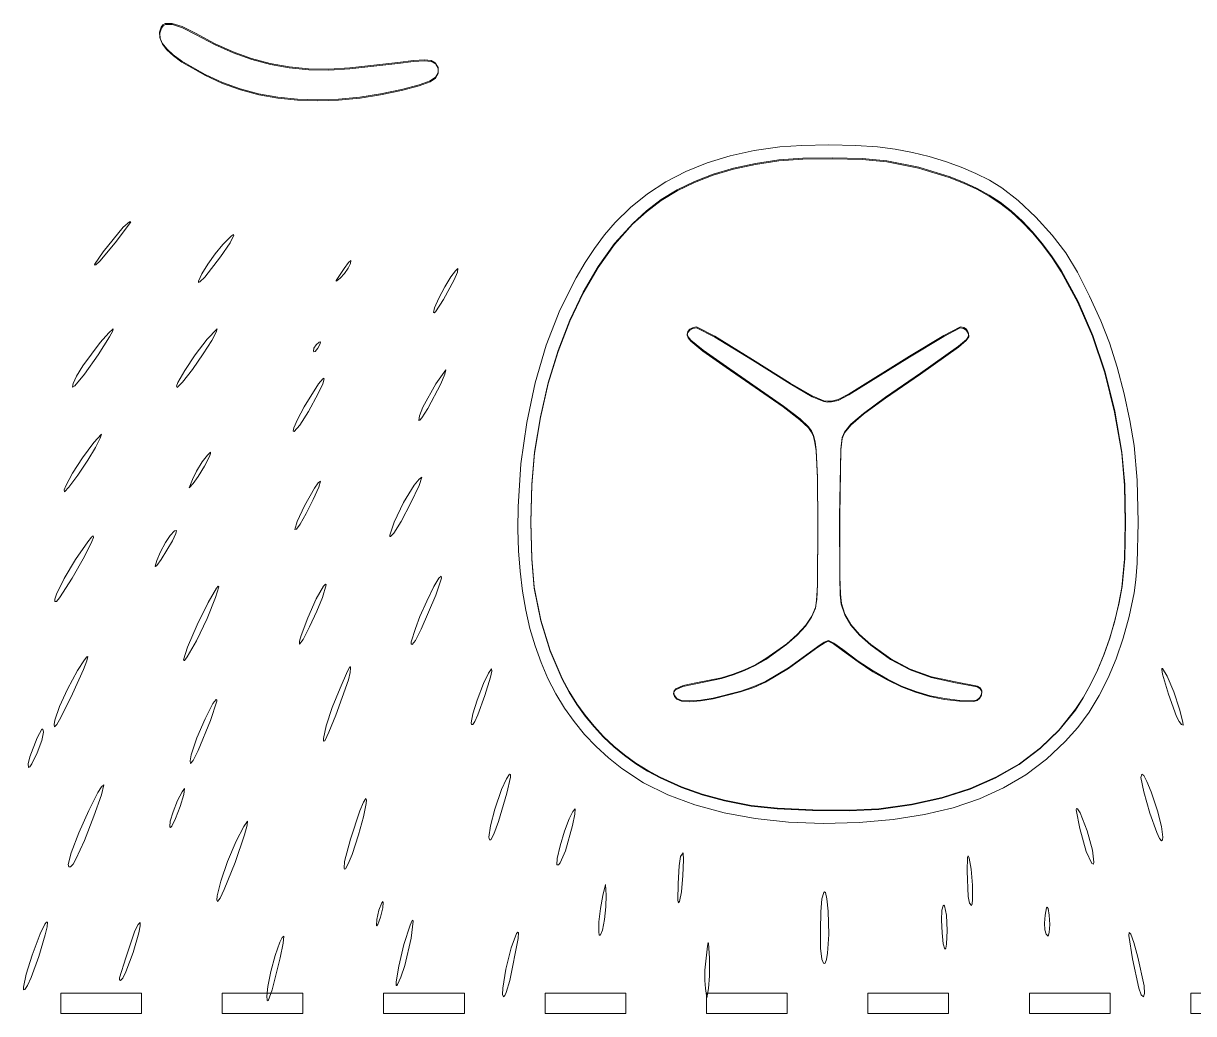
# Model space of a CAD drawing. Header units: millimetres. Extents: x 0 to 610, y 0 to 514.
# Drawn here: x 185.4 to 356.1, y 122.2 to 266.7 of the extents above; entities that cross this region are included whole.
import ezdxf

# ---------------------------------------------------------------- set-up
doc = ezdxf.new("R2010")
doc.units = ezdxf.units.MM
doc.header["$LTSCALE"] = 0.05
doc.layers.get('0').update_dxf_attribs({"plot": 0})
for name, color, linetype, lineweight in [('CUT', 1, 'Continuous', 0), ('ETCH', 5, 'Continuous', 0), ('RASTER', 250, 'Continuous', 0)]:
    doc.layers.add(name, color=color, linetype=linetype, lineweight=lineweight)

# ---------------------------------------------------------------- blocks, each defined once
blk = doc.blocks.new('back')
for points in [[(318.17, 9), (318.17, 12), (329.94, 12), (329.94, 9)], [(341.71, 9), (341.71, 12), (353.49, 12), (353.49, 9)], [(365.26, 12), (377.03, 12), (377.03, 9), (365.26, 9)], [(388.8, 9), (388.8, 12), (400.57, 12), (400.57, 9)], [(412.34, 9), (412.34, 12), (424.11, 12), (424.11, 9)], [(435.89, 9), (435.89, 12), (447.66, 12), (447.66, 9)], [(459.43, 12), (471.2, 12), (471.2, 9), (459.43, 9)], [(482.97, 9), (482.97, 12), (494.74, 12), (494.74, 9)]]:
    blk.add_lwpolyline(points, close=True)

msp = doc.modelspace()

# ---------------------------------------------------------------- linework, layer by layer
at = {"layer": 'ETCH'}
for points in [[(205.51, 266.16), (205.27, 265.4), (205.32, 264.62), (205.67, 263.81), (206.32, 262.97), (207.27, 262.09), (208.52, 261.17), (211.95, 259.22), (214.45, 258.08), (217.05, 257.15), (219.73, 256.43), (222.51, 255.92), (225.38, 255.61), (228.33, 255.52), (231.37, 255.63), (234.51, 255.94), (237.51, 256.43), (240.56, 257.06), (243.14, 257.72), (244.75, 258.3), (245.52, 258.86), (245.92, 259.54), (245.92, 260.26), (245.49, 260.93), (244.91, 261.26), (243.9, 261.38), (242.32, 261.29), (240.03, 260.99), (233.03, 260.19), (229.96, 260.03), (227.02, 260.08), (224.18, 260.35), (221.42, 260.85), (218.71, 261.58), (216, 262.55), (213.28, 263.77), (210.5, 265.24), (208.58, 266.21), (207.13, 266.69), (206.12, 266.67), (205.77, 266.47), (205.51, 266.16), (205.51, 266.16)], [(311.36, 246.64), (315.99, 245.72), (320.45, 244.35), (322.54, 243.52), (324.5, 242.62), (326.28, 241.65), (327.86, 240.62), (329.5, 239.34), (331.08, 237.9), (332.61, 236.29), (334.07, 234.54), (335.47, 232.63), (336.8, 230.59), (339.25, 226.12), (341.39, 221.17), (343.18, 215.82), (344.61, 210.12), (345.64, 204.13), (346.04, 199.42), (346.17, 193.93), (346.05, 188.63), (345.67, 184.52), (345.17, 181.96), (344.56, 179.46), (343.85, 177.02), (343.02, 174.68), (342.11, 172.45), (341.11, 170.35), (340.03, 168.41), (338.88, 166.63), (336.48, 163.65), (333.75, 161.01), (330.68, 158.7), (327.26, 156.73), (323.51, 155.08), (319.41, 153.77), (314.97, 152.79), (310.18, 152.13), (305.88, 151.93), (300.55, 151.96), (295.38, 152.2), (291.58, 152.61), (287.69, 153.38), (284.41, 154.25), (281.4, 155.34), (278.29, 156.74), (276.47, 157.71), (274.73, 158.79), (273.08, 159.98), (271.52, 161.27), (270.04, 162.67), (268.65, 164.16), (267.36, 165.76), (266.15, 167.45), (265.04, 169.25), (264.02, 171.14), (262.27, 175.2), (260.9, 179.64), (259.93, 184.43), (259.55, 188.65), (259.42, 193.99), (259.56, 199.48), (259.96, 204.13), (260.82, 209.31), (261.97, 214.27), (263.4, 218.97), (265.1, 223.38), (267.05, 227.47), (269.24, 231.21), (271.65, 234.57), (274.28, 237.52), (276.29, 239.35), (278.45, 240.98), (280.79, 242.4), (283.31, 243.64), (286.04, 244.69), (288.99, 245.56), (292.18, 246.26), (295.62, 246.79), (299.11, 247.04), (303.42, 247.09), (307.77, 246.96), (311.36, 246.64), (311.36, 246.64)], [(199.96, 236.96), (197.05, 233.38), (195.77, 231.53), (195.82, 231.41), (195.98, 231.45), (196.58, 231.98), (198.81, 234.68), (200.88, 237.43), (201.07, 237.76), (200.89, 237.75), (199.96, 236.96), (199.96, 236.96)], [(214.49, 234.42), (213.38, 233.05), (212.31, 231.55), (211.46, 230.14), (210.98, 229.08), (210.98, 228.91), (211.14, 228.97), (211.86, 229.66), (214.19, 232.62), (215.6, 234.7), (216.13, 235.77), (216.05, 235.89), (215.76, 235.71), (214.49, 234.42), (214.49, 234.42)], [(232.18, 230.94), (231.06, 229.2), (231.05, 229.1), (231.14, 229.13), (231.61, 229.52), (232.25, 230.21), (232.81, 230.99), (233.15, 231.68), (233.18, 232.09), (232.82, 231.8), (232.18, 230.94), (232.18, 230.94)], [(247.76, 229.7), (246.89, 228.27), (246.02, 226.61), (245.39, 225.21), (245.22, 224.53), (245.34, 224.45), (245.53, 224.62), (246.7, 226.42), (248.27, 229.28), (248.72, 230.38), (248.8, 230.91), (248.45, 230.6), (247.76, 229.7), (247.76, 229.7)], [(196.63, 220.13), (194.09, 216.71), (193.17, 215.22), (192.67, 214.14), (192.56, 213.62), (192.91, 213.84), (194.34, 215.54), (196.33, 218.34), (198, 220.97), (198.45, 221.82), (198.49, 222.14), (197.86, 221.54), (196.63, 220.13), (196.63, 220.13)], [(212.22, 220.6), (210.49, 218.36), (208.96, 216.07), (207.96, 214.29), (207.77, 213.77), (207.85, 213.57), (208.62, 214.35), (210.06, 216.22), (211.66, 218.48), (212.9, 220.45), (213.52, 221.64), (213.69, 222.14), (212.22, 220.6), (212.22, 220.6)], [(282.63, 222.08), (282.34, 221.72), (282.24, 221.37), (282.36, 220.96), (282.75, 220.46), (284.54, 219), (287.95, 216.65), (296.27, 210.86), (298.7, 208.98), (299.93, 207.82), (300.34, 207.24), (300.65, 206.56), (300.89, 205.67), (301.06, 204.44), (301.24, 200.46), (301.29, 193.65), (301.24, 184.87), (301.12, 182.63), (300.94, 181.48), (300.39, 180.2), (299.51, 178.89), (298.29, 177.55), (296.74, 176.17), (293.71, 174.02), (292.17, 173.14), (290.59, 172.39), (288.95, 171.75), (287.23, 171.23), (283.49, 170.47), (281.62, 170.09), (280.55, 169.6), (280.31, 169.31), (280.26, 168.99), (280.39, 168.63), (280.71, 168.23), (281.42, 167.93), (282.62, 167.85), (284.2, 167.97), (286.04, 168.26), (290.04, 169.27), (291.96, 169.94), (293.67, 170.71), (297.01, 172.68), (301.29, 175.78), (302.21, 176.41), (302.83, 176.67), (303.6, 176.28), (304.92, 175.34), (307.17, 173.67), (309.33, 172.23), (311.44, 171.02), (313.51, 170.02), (315.58, 169.22), (317.67, 168.61), (319.79, 168.19), (321.99, 167.93), (324.05, 167.87), (324.53, 168.02), (324.88, 168.31), (325.17, 168.82), (325.21, 169.32), (325, 169.74), (324.56, 170), (321.37, 170.62), (317.84, 171.39), (314.77, 172.48), (311.91, 174.01), (309.03, 176.08), (307.37, 177.55), (306.12, 179.02), (305.24, 180.52), (304.72, 182.07), (304.57, 183.44), (304.49, 186), (304.48, 194.83), (304.65, 204.6), (304.84, 206.26), (305.19, 207.08), (306.11, 208.23), (307.95, 209.8), (311.17, 212.16), (316.26, 215.67), (321.8, 219.61), (322.97, 220.59), (323.32, 221.1), (323.22, 221.63), (322.96, 222.06), (322.57, 222.33), (322.08, 222.43), (319.67, 221.16), (314.67, 218.12), (305.84, 212.63), (304.25, 211.83), (303.3, 211.6), (302.76, 211.56), (302.18, 211.63), (300.46, 212.36), (297.27, 214.22), (291.76, 217.68), (286.26, 221.04), (283.61, 222.43), (283.08, 222.33), (282.63, 222.08), (282.63, 222.08)], [(228.13, 219.8), (227.79, 219.29), (227.72, 218.86), (227.8, 218.78), (227.95, 218.84), (228.37, 219.33), (228.69, 219.92), (228.75, 220.22), (228.55, 220.2), (228.13, 219.8), (228.13, 219.8)], [(245.58, 214.11), (243.69, 210.68), (243.19, 209.46), (243.1, 208.76), (243.24, 208.8), (243.53, 209.14), (244.4, 210.5), (246.29, 214.11), (246.89, 215.51), (247.03, 216.14), (245.58, 214.11), (245.58, 214.11)], [(228.46, 214.11), (226.38, 210.75), (225.38, 208.89), (224.85, 207.7), (224.77, 207.22), (224.91, 207.16), (225.72, 208.09), (226.99, 210.09), (228.43, 212.72), (229.08, 214.12), (229.3, 214.85), (229.26, 214.95), (229.1, 214.86), (228.46, 214.11), (228.46, 214.11)], [(195.68, 205.54), (194.04, 203.32), (192.59, 201.06), (191.61, 199.25), (191.39, 198.66), (191.4, 198.37), (192.05, 199.02), (193.36, 200.79), (194.82, 202.96), (195.92, 204.81), (196.63, 206.2), (196.83, 206.78), (195.68, 205.54), (195.68, 205.54)], [(211.51, 202.71), (210.69, 201.38), (210.09, 200.14), (209.59, 198.96), (210.18, 199.55), (210.93, 200.58), (211.84, 202.12), (212.55, 203.52), (212.71, 203.96), (212.69, 204.13), (212.25, 203.72), (211.51, 202.71), (211.51, 202.71)], [(227.86, 198.9), (226.41, 196.31), (225.36, 194.01), (225.03, 192.84), (225.25, 192.93), (225.77, 193.62), (226.67, 195.18), (227.69, 197.23), (228.5, 199.04), (228.75, 199.91), (228.42, 199.67), (227.86, 198.9), (227.86, 198.9)], [(242.42, 199.34), (240.85, 196.78), (239.49, 193.93), (238.86, 192.03), (238.88, 191.85), (238.98, 191.82), (239.47, 192.32), (240.51, 194.04), (241.91, 196.73), (243.12, 199.26), (243.54, 200.47), (243.13, 200.2), (242.42, 199.34), (242.42, 199.34)], [(194.8, 191.08), (193.01, 188.46), (191.38, 185.7), (190.26, 183.44), (190.01, 182.71), (190.01, 182.34), (190.25, 182.37), (190.7, 182.89), (192.52, 185.76), (194.31, 188.9), (195.4, 191.09), (195.63, 191.71), (195.62, 191.95), (195.35, 191.75), (194.8, 191.08), (194.8, 191.08)], [(206.84, 191.96), (206.15, 190.95), (205.43, 189.62), (204.86, 188.35), (204.63, 187.5), (204.7, 187.46), (204.89, 187.63), (205.53, 188.49), (207.17, 191.22), (207.66, 192.26), (207.76, 192.73), (207.48, 192.64), (206.84, 191.96), (206.84, 191.96)], [(246.02, 185.76), (245.3, 184.53), (244.27, 182.42), (243.25, 180.15), (242.6, 178.44), (241.98, 176.46), (241.96, 176.19), (242.12, 176.08), (242.6, 176.69), (243.43, 178.31), (245.55, 183.28), (246.39, 185.76), (246.36, 186.06), (246.02, 185.76), (246.02, 185.76)], [(213.57, 184.29), (212.37, 182.22), (210.77, 178.93), (209.36, 175.71), (208.76, 173.86), (208.8, 173.73), (208.91, 173.77), (209.33, 174.29), (210.66, 176.64), (212.21, 179.88), (213.46, 182.96), (213.93, 184.5), (213.85, 184.58), (213.57, 184.29), (213.57, 184.29)], [(229.19, 184.58), (228.13, 182.73), (226.9, 179.98), (225.94, 177.42), (225.7, 176.55), (225.71, 176.14), (226.21, 176.81), (227.16, 178.65), (228.22, 180.94), (229.02, 182.96), (229.56, 184.77), (229.49, 184.88), (229.19, 184.58), (229.19, 184.58)], [(193.32, 172.27), (191.86, 169.58), (190.7, 167.04), (190.02, 165.05), (189.91, 164.41), (189.98, 164.06), (190.29, 164.39), (190.89, 165.45), (192.58, 168.87), (194.19, 172.45), (194.68, 173.72), (194.83, 174.34), (194.67, 174.27), (194.34, 173.86), (193.32, 172.27), (193.32, 172.27)], [(232.71, 172.21), (231.64, 169.73), (230.47, 166.87), (229.58, 164.21), (229.17, 162.39), (229.19, 162), (229.4, 162.05), (229.99, 163.29), (231, 165.79), (232.82, 170.91), (233.09, 172.01), (233.15, 172.69), (233.11, 172.83), (233.02, 172.81), (232.71, 172.21), (232.71, 172.21)], [(252.52, 170.41), (251.58, 167.96), (250.96, 165.96), (250.72, 164.68), (250.78, 164.39), (250.95, 164.39), (251.28, 164.86), (251.72, 165.83), (252.74, 168.62), (253.55, 171.32), (253.72, 172.2), (253.67, 172.54), (253.23, 171.9), (252.52, 170.41), (252.52, 170.41)], [(351.54, 171.74), (352.44, 168.82), (353.61, 165.57), (353.98, 164.85), (354.33, 164.41), (354.56, 164.34), (354.52, 164.74), (354.02, 166.63), (353.2, 169.19), (352.24, 171.44), (351.55, 172.57), (351.47, 172.58), (351.44, 172.45), (351.54, 171.74), (351.54, 171.74)], [(213.07, 167.46), (211.91, 165.25), (210.74, 162.45), (209.91, 159.97), (209.73, 159.13), (209.77, 158.72), (210.17, 159.17), (210.9, 160.61), (212.72, 164.98), (213.63, 167.8), (213.63, 168.02), (213.53, 168.04), (213.07, 167.46), (213.07, 167.46)], [(187.45, 162.47), (186.38, 159.7), (186.13, 158.67), (186.15, 158.16), (186.34, 158.24), (186.64, 158.69), (187.41, 160.27), (188.09, 162.08), (188.33, 163.29), (188.24, 163.71), (188.11, 163.75), (187.45, 162.47), (187.45, 162.47)], [(255.17, 154.91), (254.2, 152.08), (253.55, 149.63), (253.32, 147.99), (253.4, 147.61), (253.61, 147.59), (254.03, 148.42), (254.71, 150.25), (255.94, 154.38), (256.47, 156.72), (256.47, 157.1), (256.33, 157.18), (255.87, 156.51), (255.17, 154.91), (255.17, 154.91)], [(348.41, 156.68), (348.81, 154.58), (349.72, 151.47), (350.72, 148.66), (351.12, 147.77), (351.39, 147.44), (351.56, 147.58), (351.61, 148), (351.41, 149.52), (350.82, 151.8), (349.89, 154.61), (349.28, 156.11), (348.82, 156.99), (348.52, 157.19), (348.41, 156.68), (348.41, 156.68)], [(196.27, 154.47), (194.95, 151.86), (193.53, 148.63), (192.4, 145.7), (191.93, 143.99), (192.03, 143.63), (192.3, 143.66), (192.67, 144.04), (193.09, 144.75), (194.31, 147.51), (195.71, 151.06), (196.8, 154.17), (197.13, 155.62), (196.82, 155.34), (196.27, 154.47), (196.27, 154.47)], [(207.91, 153.32), (207.25, 151.68), (206.85, 150.29), (206.77, 149.49), (206.87, 149.41), (207.08, 149.6), (207.62, 150.68), (208.29, 152.47), (208.81, 154.19), (208.94, 155.06), (208.57, 154.61), (207.91, 153.32), (207.91, 153.32)], [(234.48, 151.81), (233.14, 147.71), (232.26, 144.43), (232.19, 143.48), (232.26, 143.33), (232.39, 143.38), (232.8, 144.07), (233.36, 145.46), (234.3, 148.32), (235.02, 150.96), (235.42, 152.89), (235.45, 153.44), (235.36, 153.64), (235.02, 153.1), (234.48, 151.81), (234.48, 151.81)], [(265.01, 150.63), (264.33, 148.84), (263.69, 146.71), (263.25, 144.86), (263.21, 143.96), (263.44, 143.92), (263.72, 144.22), (264.5, 145.99), (265.52, 149.66), (265.85, 151.34), (265.89, 152.13), (265.57, 151.74), (265.01, 150.63), (265.01, 150.63)], [(338.96, 151.96), (339.48, 149.22), (340.44, 145.88), (341.25, 144.14), (341.47, 144.02), (341.55, 144.34), (341.33, 146.07), (340.56, 148.92), (339.53, 151.52), (339.13, 152.11), (339.02, 152.14), (338.96, 151.96), (338.96, 151.96)], [(216.47, 147.41), (215.21, 144.44), (214.21, 141.58), (213.67, 139.43), (213.62, 138.81), (213.75, 138.58), (214.12, 139.07), (214.72, 140.36), (216.29, 144.3), (217.67, 148.32), (218.05, 149.71), (218.09, 150.33), (217.55, 149.54), (216.47, 147.41), (216.47, 147.41)], [(281.24, 145.17), (281.06, 143.79), (280.92, 141.24), (280.89, 138.72), (280.97, 138.39), (281.13, 138.58), (281.38, 140.01), (281.6, 142.41), (281.71, 144.67), (281.63, 145.67), (281.24, 145.17), (281.24, 145.17)], [(323.05, 143.01), (323.2, 139.31), (323.41, 138.33), (323.7, 137.99), (323.81, 138.24), (323.86, 138.89), (323.82, 140.96), (323.64, 143.29), (323.35, 144.93), (323.22, 145.25), (323.13, 145.08), (323.05, 143.01), (323.05, 143.01)], [(269.94, 139.47), (269.58, 137.56), (269.36, 135.61), (269.33, 134.14), (269.4, 133.74), (269.52, 133.65), (269.87, 134.42), (270.18, 135.97), (270.38, 137.82), (270.41, 139.5), (270.32, 141.09), (269.94, 139.47), (269.94, 139.47)], [(301.88, 138.97), (301.71, 137.09), (301.65, 134.39), (301.69, 131.79), (301.85, 130.2), (302.1, 129.62), (302.22, 129.55), (302.34, 129.62), (302.54, 130.12), (302.71, 131.04), (302.89, 133.79), (302.8, 137.2), (302.62, 138.99), (302.4, 139.9), (302.27, 140.01), (302.15, 139.89), (301.88, 138.97), (301.88, 138.97)], [(237.28, 137.31), (236.95, 135.97), (236.9, 135.1), (236.98, 135.04), (237.12, 135.24), (237.52, 136.31), (237.85, 137.65), (237.9, 138.52), (237.82, 138.58), (237.68, 138.38), (237.28, 137.31), (237.28, 137.31)], [(319.39, 137.31), (319.32, 135.88), (319.4, 134.03), (319.57, 132.4), (319.8, 131.62), (319.96, 131.78), (320.06, 132.38), (320.14, 134.38), (320.04, 136.59), (319.77, 137.96), (319.68, 138.06), (319.58, 137.98), (319.39, 137.31), (319.39, 137.31)], [(334.42, 136.6), (334.34, 135.44), (334.4, 134.48), (334.58, 133.81), (334.86, 133.56), (335.04, 134.07), (335.1, 135.25), (335.04, 136.58), (334.86, 137.55), (334.74, 137.75), (334.63, 137.68), (334.42, 136.6), (334.42, 136.6)], [(187.89, 133.86), (186.72, 130.77), (185.84, 127.98), (185.42, 126.1), (185.44, 125.69), (185.64, 125.74), (186.04, 126.36), (186.55, 127.49), (187.68, 130.58), (188.62, 133.71), (188.88, 134.88), (188.92, 135.57), (188.81, 135.59), (188.57, 135.28), (187.89, 133.86), (187.89, 133.86)], [(201.68, 134.33), (200.35, 130.38), (199.46, 127.45), (199.44, 127.18), (199.58, 127.07), (199.9, 127.41), (200.35, 128.33), (201.41, 131.14), (202.27, 134.03), (202.47, 135.05), (202.44, 135.54), (202.15, 135.26), (201.68, 134.33), (201.68, 134.33)], [(241.83, 135.16), (240.92, 132.32), (240.16, 129.18), (239.78, 126.86), (239.8, 126.36), (239.88, 126.33), (240, 126.48), (240.49, 127.55), (241.04, 129.25), (241.98, 133.24), (242.28, 135.72), (242.23, 135.87), (242.14, 135.83), (241.83, 135.16), (241.83, 135.16)], [(222.82, 132.65), (222.16, 130.72), (221.53, 128.36), (221.07, 126.18), (220.93, 124.77), (220.99, 124.19), (221.1, 124.1), (221.69, 125.71), (222.89, 130.39), (223.31, 132.54), (223.38, 133.53), (223.15, 133.32), (222.82, 132.65), (222.82, 132.65)], [(257.36, 133.92), (256.57, 131.82), (255.8, 128.73), (255.33, 125.93), (255.3, 125.04), (255.44, 124.71), (255.62, 124.87), (255.83, 125.33), (256.35, 127.08), (257.6, 133.21), (257.64, 134.08), (257.54, 134.14), (257.36, 133.92), (257.36, 133.92)], [(346.64, 133.65), (347.18, 130.22), (348.09, 125.95), (348.46, 124.97), (348.76, 124.71), (348.92, 125.16), (348.86, 126.27), (347.94, 130.49), (347.36, 132.63), (346.94, 133.83), (346.71, 134.08), (346.64, 133.65), (346.64, 133.65)], [(285.17, 132.09), (284.81, 128.56), (284.79, 127.07), (284.91, 125.89), (285.11, 124.56), (285.35, 125.89), (285.47, 127.74), (285.47, 130.32), (285.36, 132.53), (285.28, 132.61), (285.17, 132.09), (285.17, 132.09)]]:
    msp.add_lwpolyline(points, dxfattribs=at)
at = {"layer": 'RASTER'}
for points in [[(205.54, 266), (205.3, 265.25), (205.35, 264.47), (205.7, 263.66), (206.34, 262.81), (207.29, 261.94), (208.54, 261.02), (211.97, 259.07), (214.48, 257.93), (217.07, 257.01), (219.75, 256.28), (222.53, 255.77), (225.39, 255.47), (228.34, 255.37), (231.39, 255.48), (234.52, 255.79), (237.52, 256.28), (240.57, 256.91), (243.15, 257.57), (244.76, 258.15), (245.53, 258.71), (245.93, 259.39), (245.92, 260.11), (245.5, 260.78), (244.91, 261.11), (243.91, 261.23), (242.33, 261.14), (240.04, 260.84), (233.04, 260.04), (229.97, 259.88), (227.03, 259.93), (224.2, 260.2), (221.44, 260.7), (218.73, 261.43), (216.03, 262.4), (213.3, 263.62), (210.53, 265.09), (208.61, 266.06), (207.16, 266.53), (206.15, 266.51), (205.8, 266.32), (205.54, 266), (205.54, 266)], [(295.74, 248.68), (292.02, 248.15), (288.49, 247.37), (285.16, 246.35), (282.03, 245.07), (279.12, 243.56), (276.43, 241.82), (273.96, 239.84), (271.74, 237.64), (270.19, 235.82), (268.73, 233.86), (267.34, 231.79), (266.04, 229.59), (263.68, 224.87), (261.68, 219.74), (260.06, 214.26), (258.82, 208.47), (257.98, 202.42), (257.57, 196.16), (257.53, 192.9), (257.62, 189.77), (257.85, 186.76), (258.2, 183.86), (258.68, 181.08), (259.3, 178.42), (260.04, 175.87), (260.92, 173.44), (261.92, 171.12), (263.06, 168.91), (264.33, 166.81), (265.74, 164.83), (267.27, 162.95), (268.94, 161.19), (270.75, 159.53), (272.68, 157.98), (275.86, 155.91), (279.42, 154.14), (283.35, 152.68), (287.61, 151.52), (292.16, 150.68), (296.99, 150.16), (302.05, 149.98), (307.31, 150.13), (312.27, 150.57), (316.82, 151.28), (321, 152.28), (324.84, 153.57), (328.37, 155.17), (331.62, 157.09), (334.61, 159.34), (337.37, 161.94), (339.19, 164), (340.84, 166.23), (342.32, 168.63), (343.64, 171.22), (344.81, 174.01), (345.82, 176.99), (346.69, 180.19), (347.41, 183.61), (347.66, 185.5), (347.84, 187.95), (347.98, 193.87), (347.84, 200.04), (347.41, 205.13), (346.8, 208.75), (345.94, 212.67), (344.93, 216.55), (343.84, 220.07), (342.57, 223.31), (340.92, 226.92), (339.13, 230.38), (337.43, 233.21), (335.48, 235.79), (333.06, 238.44), (330.5, 240.85), (328.1, 242.72), (326.31, 243.81), (324.33, 244.81), (322.19, 245.73), (319.92, 246.55), (317.54, 247.26), (315.07, 247.86), (312.54, 248.33), (309.97, 248.68), (306.85, 248.89), (302.91, 248.96), (298.95, 248.88), (295.74, 248.68), (295.74, 248.68)], [(311.34, 246.5), (315.96, 245.58), (320.43, 244.21), (322.51, 243.38), (324.47, 242.48), (326.25, 241.5), (327.83, 240.48), (329.47, 239.2), (331.05, 237.76), (332.57, 236.15), (334.04, 234.4), (335.44, 232.49), (336.77, 230.45), (339.22, 225.98), (341.35, 221.04), (343.15, 215.69), (344.57, 209.99), (345.6, 204), (346, 199.3), (346.13, 193.81), (346.01, 188.51), (345.63, 184.41), (345.14, 181.85), (344.53, 179.34), (343.81, 176.91), (342.99, 174.57), (342.07, 172.34), (341.07, 170.24), (339.99, 168.3), (338.84, 166.52), (336.45, 163.55), (333.72, 160.91), (330.64, 158.6), (327.23, 156.62), (323.48, 154.98), (319.38, 153.67), (314.94, 152.69), (310.16, 152.03), (305.86, 151.83), (300.53, 151.86), (295.37, 152.1), (291.56, 152.51), (287.68, 153.28), (284.4, 154.15), (281.39, 155.24), (278.28, 156.64), (276.46, 157.61), (274.72, 158.69), (273.07, 159.88), (271.51, 161.17), (270.04, 162.56), (268.65, 164.05), (267.36, 165.65), (266.15, 167.35), (265.04, 169.14), (264.02, 171.03), (262.27, 175.09), (260.9, 179.53), (259.93, 184.32), (259.55, 188.53), (259.42, 193.87), (259.56, 199.36), (259.96, 204), (260.82, 209.19), (261.97, 214.14), (263.4, 218.84), (265.1, 223.25), (267.05, 227.33), (269.24, 231.07), (271.65, 234.43), (274.27, 237.38), (276.28, 239.21), (278.44, 240.84), (280.78, 242.26), (283.3, 243.5), (286.03, 244.54), (288.98, 245.41), (292.17, 246.11), (295.61, 246.65), (299.09, 246.9), (303.41, 246.95), (307.75, 246.81), (311.34, 246.5), (311.34, 246.5)], [(282.62, 221.94), (282.33, 221.59), (282.23, 221.23), (282.35, 220.83), (282.74, 220.33), (284.53, 218.87), (287.93, 216.51), (296.25, 210.73), (298.68, 208.85), (299.92, 207.69), (300.32, 207.11), (300.63, 206.44), (300.87, 205.55), (301.04, 204.32), (301.22, 200.34), (301.27, 193.53), (301.22, 184.76), (301.1, 182.52), (300.92, 181.37), (300.37, 180.09), (299.49, 178.78), (298.27, 177.43), (296.73, 176.06), (293.7, 173.9), (292.16, 173.03), (290.58, 172.28), (288.94, 171.64), (287.22, 171.12), (283.48, 170.36), (281.61, 169.98), (280.54, 169.49), (280.3, 169.2), (280.25, 168.88), (280.39, 168.52), (280.7, 168.12), (281.41, 167.82), (282.61, 167.74), (284.19, 167.86), (286.03, 168.15), (290.02, 169.16), (291.95, 169.83), (293.66, 170.6), (296.99, 172.57), (301.27, 175.67), (302.2, 176.3), (302.81, 176.56), (303.58, 176.17), (304.9, 175.23), (307.15, 173.56), (309.31, 172.12), (311.41, 170.91), (313.49, 169.91), (315.55, 169.11), (317.64, 168.51), (319.77, 168.08), (321.96, 167.82), (324.03, 167.76), (324.5, 167.91), (324.85, 168.21), (325.14, 168.71), (325.18, 169.21), (324.97, 169.63), (324.53, 169.89), (321.34, 170.51), (317.82, 171.28), (314.74, 172.37), (311.88, 173.9), (309.01, 175.97), (307.35, 177.44), (306.1, 178.91), (305.22, 180.4), (304.7, 181.96), (304.55, 183.32), (304.47, 185.89), (304.46, 194.71), (304.63, 204.47), (304.82, 206.13), (305.17, 206.95), (306.09, 208.1), (307.92, 209.68), (311.15, 212.03), (316.24, 215.54), (321.78, 219.47), (322.94, 220.45), (323.29, 220.97), (323.19, 221.5), (322.93, 221.92), (322.54, 222.2), (322.05, 222.3), (319.64, 221.03), (314.64, 217.99), (305.82, 212.5), (304.23, 211.7), (303.28, 211.47), (302.74, 211.43), (302.16, 211.51), (300.44, 212.23), (297.26, 214.09), (291.74, 217.55), (286.25, 220.91), (283.6, 222.3), (283.07, 222.2), (282.62, 221.94), (282.62, 221.94)]]:
    msp.add_lwpolyline(points, dxfattribs=at)

# ---------------------------------------------------------------- block references
at = {"layer": 'CUT'}
msp.add_blockref('back', (-127.3, 113.24), dxfattribs=at)

doc.saveas('drawing.dxf')
